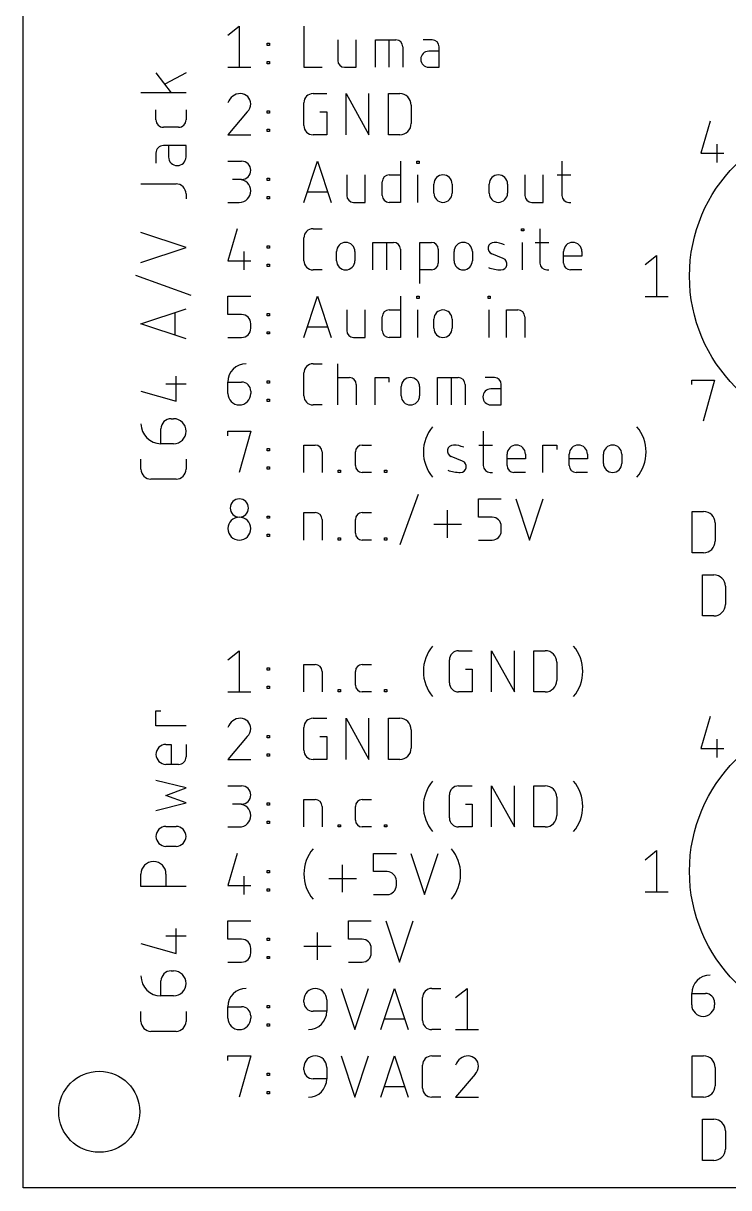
# Model space of a CAD drawing. Extents: x 0 to 83, y 0 to 84.2.
# Drawn here: x 0 to 27.85, y 0 to 45.98 of the extents above; entities that cross this region are included whole.
import ezdxf

# ---------------------------------------------------------------- set-up
doc = ezdxf.new("R2010")
doc.units = 0
for name, color, linetype in [('20', 30, 'CONTINUOUS'), ('21', 253, 'CONTINUOUS'), ('25', 253, 'CONTINUOUS')]:
    doc.layers.add(name, color=color, linetype=linetype)

msp = doc.modelspace()

# ---------------------------------------------------------------- linework, layer by layer
at = {"layer": '20'}
for p, q in [((0, 0), (0, 74)), ((83, 0), (0, 0))]:
    msp.add_line(p, q, dxfattribs=at)
msp.add_circle((3, 3), 1.6, dxfattribs=at)
at = {"layer": '21'}
for p, q in [((27.1097, 42.1128), (26.7484, 40.8484)), ((27.3806, 41.2097), (27.3806, 40.4872)), ((26.7484, 40.8484), (27.6516, 40.8484)), ((24.5484, 36.4516), (25, 36.8128)), ((25, 36.8128), (25, 35.1872)), ((24.5484, 35.1872), (25.4516, 35.1872)), ((26.3884, 31.7122), (26.3884, 31.8928)), ((26.3884, 31.8928), (27.2916, 31.8928)), ((27.2916, 31.8928), (26.84, 30.2672)), ((27.1097, 18.6128), (26.7484, 17.3484)), ((27.3806, 17.7097), (27.3806, 16.9872)), ((26.7484, 17.3484), (27.6516, 17.3484)), ((24.5484, 12.9516), (25, 13.3128)), ((25, 13.3128), (25, 11.6872)), ((24.5484, 11.6872), (25.4516, 11.6872)), ((26.3884, 7.6703), (26.9303, 7.6703)), ((26.3884, 7.2188), (26.3884, 7.6703)), ((27.2916, 7.3091), (27.2916, 7.2188))]:
    msp.add_line(p, q, dxfattribs=at)
for centre in [(32.5, 36), (32.5, 12.5)]:
    msp.add_circle(centre, 6.2, dxfattribs=at)
for centre, radius, start, end in [((27.1109, 7.6703), 0.7225, 90.0002, 180), ((26.9303, 7.3091), 0.3612, 0, 90), ((26.84, 7.2188), 0.4516, 180, 0)]:
    msp.add_arc(centre, radius, start, end, dxfattribs=at)
at = {"layer": '25'}
for p, q in [((8.0762, 45.5096), (8.5278, 45.8708)), ((8.5278, 45.8708), (8.5278, 44.2452)), ((11.0762, 45.8708), (11.0762, 44.2452)), ((9.6289, 45.1032), (9.6289, 45.1935)), ((9.6289, 45.1935), (9.7192, 45.1935)), ((9.7192, 45.1032), (9.6289, 45.1032)), ((9.7192, 45.1935), (9.7192, 45.1032)), ((12.414, 45.3289), (12.414, 44.5161)), ((13.1365, 44.2452), (13.1365, 45.3289)), ((13.9007, 44.2452), (13.9007, 45.3289)), ((13.9007, 45.3289), (14.7135, 45.3289)), ((14.4426, 44.2452), (14.4426, 45.3289)), ((16.1408, 45.3289), (15.7796, 45.3289)), ((14.9845, 45.058), (14.9845, 44.2452)), ((16.4117, 44.8774), (16.0053, 44.8774)), ((16.4117, 44.2452), (16.4117, 45.058)), ((8.0762, 44.2452), (8.9793, 44.2452)), ((9.6289, 44.3807), (9.6289, 44.471)), ((9.6289, 44.471), (9.7192, 44.471)), ((9.7192, 44.3807), (9.6289, 44.3807)), ((9.7192, 44.471), (9.7192, 44.3807)), ((11.0762, 44.2452), (11.7987, 44.2452)), ((12.685, 44.2452), (13.1365, 44.2452)), ((16.0053, 44.2452), (16.4117, 44.2452)), ((5.2385, 44.0198), (5.8311, 43.2296)), ((6.4238, 44.0198), (5.5842, 43.5753)), ((6.4238, 43.2296), (4.6458, 43.2296)), ((11.0762, 41.9394), (11.0762, 42.8426)), ((11.4374, 43.2038), (11.9793, 43.2038)), ((12.7435, 41.5782), (12.7435, 43.2038)), ((12.7435, 43.2038), (13.6466, 41.5782)), ((13.6466, 41.5782), (13.6466, 43.2038)), ((14.4109, 41.5782), (14.4109, 43.2038)), ((14.4109, 43.2038), (14.8624, 43.2038)), ((5.2385, 42.1718), (5.2385, 42.5669)), ((6.4238, 42.5669), (6.4238, 42.1718)), ((8.8438, 42.4813), (8.0762, 41.5782)), ((9.6289, 42.4362), (9.6289, 42.5265)), ((9.6289, 42.5265), (9.7192, 42.5265)), ((9.7192, 42.4362), (9.6289, 42.4362)), ((9.7192, 42.5265), (9.7192, 42.4362)), ((11.7084, 42.4813), (11.9793, 42.4813)), ((11.9793, 42.4813), (11.9793, 41.5782)), ((15.314, 42.7522), (15.314, 42.0298)), ((6.1275, 41.8755), (5.5348, 41.8755)), ((8.0762, 41.5782), (8.9793, 41.5782)), ((9.6289, 41.7137), (9.6289, 41.804)), ((9.6289, 41.804), (9.7192, 41.804)), ((9.7192, 41.7137), (9.6289, 41.7137)), ((9.7192, 41.804), (9.7192, 41.7137)), ((11.9793, 41.5782), (11.4374, 41.5782)), ((14.8624, 41.5782), (14.4109, 41.5782)), ((6.4238, 41.1496), (5.5348, 41.1496)), ((5.7324, 41.1496), (5.7324, 40.7051)), ((6.4238, 40.7051), (6.4238, 41.1496)), ((5.2385, 40.8533), (5.2385, 40.4582)), ((8.0762, 40.5368), (8.6181, 40.5368)), ((11.0762, 38.9112), (11.6181, 40.5368)), ((11.6181, 40.5368), (12.1599, 38.9112)), ((14.8898, 40.5368), (14.8898, 38.9112)), ((15.5328, 40.4465), (15.5328, 40.5368)), ((15.5328, 40.5368), (15.6231, 40.5368)), ((15.6231, 40.5368), (15.6231, 40.4465)), ((21.2596, 40.5368), (21.2596, 39.1821)), ((15.6231, 40.4465), (15.5328, 40.4465)), ((4.6458, 39.6409), (6.0287, 39.6409)), ((8.6181, 39.8143), (8.2568, 39.8143)), ((9.6289, 39.7692), (9.6289, 39.8595)), ((9.6289, 39.8595), (9.7192, 39.8595)), ((9.7192, 39.7692), (9.6289, 39.7692)), ((9.7192, 39.8595), (9.7192, 39.7692)), ((12.7678, 39.9949), (12.7678, 39.1821)), ((13.4903, 38.9112), (13.4903, 39.9949)), ((14.1673, 39.1821), (14.1673, 39.724)), ((14.4383, 39.9949), (14.8898, 39.9949)), ((15.578, 38.9112), (15.578, 39.9949)), ((16.2067, 39.2724), (16.2067, 39.6337)), ((16.9292, 39.6337), (16.9292, 39.2724)), ((18.3951, 39.2724), (18.3951, 39.6337)), ((19.1176, 39.6337), (19.1176, 39.2724)), ((19.8019, 39.9949), (19.8019, 39.1821)), ((20.5244, 38.9112), (20.5244, 39.9949)), ((21.079, 39.9949), (21.6208, 39.9949)), ((6.4238, 39.2458), (6.4238, 39.0482)), ((9.6289, 39.0467), (9.6289, 39.137)), ((9.6289, 39.137), (9.7192, 39.137)), ((9.7192, 39.137), (9.7192, 39.0467)), ((12.0245, 39.3176), (11.2117, 39.3176)), ((8.0762, 38.9112), (8.5278, 38.9112)), ((9.7192, 39.0467), (9.6289, 39.0467)), ((13.0388, 38.9112), (13.4903, 38.9112)), ((14.8898, 38.9112), (14.4383, 38.9112)), ((20.0728, 38.9112), (20.5244, 38.9112)), ((21.5305, 38.9112), (21.6208, 38.9112)), ((6.4238, 37.1321), (4.6458, 37.7247)), ((8.4374, 37.8698), (8.0762, 36.6054)), ((11.4374, 37.8698), (11.7987, 37.8698)), ((19.6669, 37.7795), (19.6669, 37.8698)), ((19.6669, 37.8698), (19.7572, 37.8698)), ((19.7572, 37.7795), (19.6669, 37.7795)), ((19.7572, 37.8698), (19.7572, 37.7795)), ((20.3917, 37.8698), (20.3917, 36.5151)), ((11.0762, 36.6054), (11.0762, 37.5086)), ((13.8035, 36.2442), (13.8035, 37.3279)), ((13.8035, 37.3279), (14.6163, 37.3279)), ((14.3453, 36.2442), (14.3453, 37.3279)), ((15.6587, 35.7023), (15.6587, 37.3279)), ((15.6587, 37.3279), (16.1103, 37.3279)), ((19.712, 36.2442), (19.712, 37.3279)), ((20.2111, 37.3279), (20.7529, 37.3279)), ((4.6458, 36.5394), (6.4238, 37.1321)), ((8.7084, 36.9667), (8.7084, 36.2442)), ((9.6289, 37.1022), (9.6289, 37.1925)), ((9.6289, 37.1925), (9.7192, 37.1925)), ((9.7192, 37.1022), (9.6289, 37.1022)), ((9.7192, 37.1925), (9.7192, 37.1022)), ((12.3689, 36.6054), (12.3689, 36.9667)), ((13.0913, 36.9667), (13.0913, 36.6054)), ((14.8872, 37.057), (14.8872, 36.2442)), ((16.3812, 37.057), (16.3812, 36.5151)), ((17.0061, 36.6054), (17.0061, 36.9667)), ((17.7286, 36.9667), (17.7286, 36.6054)), ((18.9478, 36.6958), (18.4963, 36.8764)), ((21.3308, 36.5151), (21.3308, 36.9667)), ((22.0532, 36.7861), (21.3308, 36.7861)), ((22.0532, 36.9667), (22.0532, 36.7861)), ((8.0762, 36.6054), (8.9793, 36.6054)), ((9.6289, 36.3797), (9.6289, 36.47)), ((9.6289, 36.47), (9.7192, 36.47)), ((9.7192, 36.3797), (9.6289, 36.3797)), ((9.7192, 36.47), (9.7192, 36.3797)), ((6.6214, 35.2294), (4.4482, 36.0196)), ((11.7987, 36.2442), (11.4374, 36.2442)), ((16.1103, 36.2442), (15.6587, 36.2442)), ((20.6626, 36.2442), (20.7529, 36.2442)), ((22.0532, 36.2442), (21.6017, 36.2442)), ((8.0762, 34.4803), (8.0762, 35.2028)), ((8.0762, 35.2028), (8.9793, 35.2028)), ((11.0762, 33.5772), (11.6181, 35.2028)), ((11.6181, 35.2028), (12.1599, 33.5772)), ((14.8898, 35.2028), (14.8898, 33.5772)), ((15.5328, 35.1125), (15.5328, 35.2028)), ((15.5328, 35.2028), (15.6231, 35.2028)), ((15.6231, 35.1125), (15.5328, 35.1125)), ((15.6231, 35.2028), (15.6231, 35.1125)), ((18.3464, 35.1125), (18.3464, 35.2028)), ((18.3464, 35.2028), (18.4367, 35.2028)), ((18.4367, 35.1125), (18.3464, 35.1125)), ((18.4367, 35.2028), (18.4367, 35.1125)), ((4.6458, 34.117), (6.4238, 34.7097)), ((5.9793, 34.5615), (5.9793, 33.6725)), ((9.6289, 34.4352), (9.6289, 34.5255)), ((9.6289, 34.5255), (9.7192, 34.5255)), ((9.7192, 34.5255), (9.7192, 34.4352)), ((12.7678, 34.6609), (12.7678, 33.8481)), ((13.4903, 33.5772), (13.4903, 34.6609)), ((14.4383, 34.6609), (14.8898, 34.6609)), ((15.578, 33.5772), (15.578, 34.6609)), ((18.3916, 33.5772), (18.3916, 34.6609)), ((19.0724, 33.5772), (19.0724, 34.6609)), ((19.0724, 34.6609), (19.524, 34.6609)), ((6.4238, 33.5243), (4.6458, 34.117)), ((8.6181, 34.4803), (8.0762, 34.4803)), ((8.9793, 33.9384), (8.9793, 34.1191)), ((9.7192, 34.4352), (9.6289, 34.4352)), ((14.1673, 33.8481), (14.1673, 34.39)), ((16.2067, 33.9384), (16.2067, 34.2997)), ((16.9292, 34.2997), (16.9292, 33.9384)), ((19.7949, 34.39), (19.7949, 33.5772)), ((8.0762, 33.5772), (8.6181, 33.5772)), ((9.6289, 33.7127), (9.6289, 33.803)), ((9.6289, 33.803), (9.7192, 33.803)), ((9.7192, 33.7127), (9.6289, 33.7127)), ((9.7192, 33.803), (9.7192, 33.7127)), ((12.0245, 33.9836), (11.2117, 33.9836)), ((13.0388, 33.5772), (13.4903, 33.5772)), ((14.8898, 33.5772), (14.4383, 33.5772)), ((11.4374, 32.5358), (11.7987, 32.5358)), ((12.421, 30.9102), (12.421, 32.5358)), ((5.6336, 31.7462), (6.4238, 31.7462)), ((6.0287, 31.0547), (6.0287, 32.0425)), ((8.0762, 31.8133), (8.6181, 31.8133)), ((8.0762, 31.3618), (8.0762, 31.8133)), ((9.6289, 31.7682), (9.6289, 31.8585)), ((9.6289, 31.8585), (9.7192, 31.8585)), ((9.7192, 31.7682), (9.6289, 31.7682)), ((9.7192, 31.8585), (9.7192, 31.7682)), ((11.0762, 31.2714), (11.0762, 32.1746)), ((12.421, 31.9939), (12.8725, 31.9939)), ((13.8884, 30.9102), (13.8884, 31.9939)), ((13.8884, 31.9939), (14.4302, 31.9939)), ((14.4302, 31.9939), (14.4302, 31.8133)), ((16.3566, 30.9102), (16.3566, 31.9939)), ((16.3566, 31.9939), (17.1694, 31.9939)), ((16.8984, 30.9102), (16.8984, 31.9939)), ((18.5966, 31.9939), (18.2354, 31.9939)), ((4.6458, 31.4498), (6.0287, 31.0547)), ((8.9793, 31.4521), (8.9793, 31.3618)), ((13.1434, 31.723), (13.1434, 30.9102)), ((14.922, 31.2714), (14.922, 31.6327)), ((15.6444, 31.6327), (15.6444, 31.2714)), ((17.4403, 31.723), (17.4403, 30.9102)), ((18.8676, 31.5424), (18.4612, 31.5424)), ((18.8676, 30.9102), (18.8676, 31.723)), ((9.6289, 31.0457), (9.6289, 31.136)), ((9.6289, 31.136), (9.7192, 31.136)), ((9.7192, 31.0457), (9.6289, 31.0457)), ((9.7192, 31.136), (9.7192, 31.0457)), ((11.7987, 30.9102), (11.4374, 30.9102)), ((18.4612, 30.9102), (18.8676, 30.9102)), ((5.8311, 30.3674), (5.9299, 30.3674)), ((5.436, 29.3797), (5.436, 29.9723)), ((8.0762, 29.6882), (8.0762, 29.8688)), ((8.0762, 29.8688), (8.9793, 29.8688)), ((8.9793, 29.8688), (8.5278, 28.2432)), ((18.1611, 29.8688), (18.1611, 28.5141)), ((5.9299, 29.3797), (5.436, 29.3797)), ((9.6289, 29.1012), (9.6289, 29.1915)), ((9.6289, 29.1915), (9.7192, 29.1915)), ((9.7192, 29.1012), (9.6289, 29.1012)), ((9.7192, 29.1915), (9.7192, 29.1012)), ((11.0762, 28.2432), (11.0762, 29.3269)), ((11.0762, 29.3269), (11.5278, 29.3269)), ((11.7987, 29.056), (11.7987, 28.2432)), ((13.11, 28.5141), (13.11, 29.056)), ((13.3809, 29.3269), (13.7422, 29.3269)), ((17.9805, 29.3269), (18.5224, 29.3269)), ((20.5155, 28.2432), (20.5155, 29.3269)), ((20.5155, 29.3269), (21.0574, 29.3269)), ((21.0574, 29.3269), (21.0574, 29.1463)), ((4.6458, 28.3753), (4.6458, 28.7704)), ((6.4238, 28.7704), (6.4238, 28.3753)), ((17.3426, 28.6948), (16.891, 28.8754)), ((19.1002, 28.5141), (19.1002, 28.9657)), ((19.8227, 28.7851), (19.1002, 28.7851)), ((19.8227, 28.9657), (19.8227, 28.7851)), ((21.5491, 28.5141), (21.5491, 28.9657)), ((22.2716, 28.7851), (21.5491, 28.7851)), ((22.2716, 28.9657), (22.2716, 28.7851)), ((22.9038, 28.6044), (22.9038, 28.9657)), ((23.6263, 28.9657), (23.6263, 28.6044)), ((9.6289, 28.3787), (9.6289, 28.469)), ((9.6289, 28.469), (9.7192, 28.469)), ((9.7192, 28.3787), (9.6289, 28.3787)), ((9.7192, 28.469), (9.7192, 28.3787)), ((12.4344, 28.2432), (12.4344, 28.3335)), ((12.4344, 28.3335), (12.5247, 28.3335)), ((12.5247, 28.2432), (12.4344, 28.2432)), ((12.5247, 28.3335), (12.5247, 28.2432)), ((13.7422, 28.2432), (13.3809, 28.2432)), ((14.258, 28.2432), (14.258, 28.3335)), ((14.258, 28.3335), (14.3483, 28.3335)), ((14.3483, 28.2432), (14.258, 28.2432)), ((14.3483, 28.3335), (14.3483, 28.2432)), ((18.4321, 28.2432), (18.5224, 28.2432)), ((19.8227, 28.2432), (19.3712, 28.2432)), ((22.2716, 28.2432), (21.82, 28.2432)), ((6.0287, 27.9802), (5.0409, 27.9802)), ((14.8798, 25.3956), (15.6023, 27.3824)), ((17.9678, 26.4793), (17.9678, 27.2018)), ((17.9678, 27.2018), (18.8709, 27.2018)), ((19.4406, 27.2018), (19.9825, 25.5762)), ((19.9825, 25.5762), (20.5244, 27.2018)), ((16.7521, 25.6665), (16.7521, 26.7502)), ((26.4073, 25.0762), (26.4073, 26.7018)), ((26.4073, 26.7018), (26.8589, 26.7018)), ((9.6289, 26.4342), (9.6289, 26.5245)), ((9.6289, 26.5245), (9.7192, 26.5245)), ((9.7192, 26.4342), (9.6289, 26.4342)), ((9.7192, 26.5245), (9.7192, 26.4342)), ((11.0762, 25.5762), (11.0762, 26.6599)), ((11.0762, 26.6599), (11.5278, 26.6599)), ((11.7987, 26.389), (11.7987, 25.5762)), ((13.11, 25.8471), (13.11, 26.389)), ((13.3809, 26.6599), (13.7422, 26.6599)), ((18.5097, 26.4793), (17.9678, 26.4793)), ((27.3104, 26.2502), (27.3104, 25.5278)), ((9.6289, 25.7117), (9.6289, 25.802)), ((9.6289, 25.802), (9.7192, 25.802)), ((9.7192, 25.802), (9.7192, 25.7117)), ((16.2102, 26.2084), (17.2939, 26.2084)), ((18.8709, 25.9374), (18.8709, 26.1181)), ((9.7192, 25.7117), (9.6289, 25.7117)), ((12.4344, 25.5762), (12.4344, 25.6665)), ((12.4344, 25.6665), (12.5247, 25.6665)), ((12.5247, 25.5762), (12.4344, 25.5762)), ((12.5247, 25.6665), (12.5247, 25.5762)), ((13.7422, 25.5762), (13.3809, 25.5762)), ((14.258, 25.5762), (14.258, 25.6665)), ((14.258, 25.6665), (14.3483, 25.6665)), ((14.3483, 25.5762), (14.258, 25.5762)), ((14.3483, 25.6665), (14.3483, 25.5762)), ((17.9678, 25.5762), (18.5097, 25.5762)), ((26.8589, 25.0762), (26.4073, 25.0762)), ((26.812, 22.5762), (26.812, 24.2018)), ((26.812, 24.2018), (27.2635, 24.2018)), ((27.7151, 23.7502), (27.7151, 23.0278)), ((27.2635, 22.5762), (26.812, 22.5762)), ((8.0762, 20.8426), (8.5278, 21.2038)), ((8.5278, 21.2038), (8.5278, 19.5782)), ((17.1828, 21.2038), (17.7247, 21.2038)), ((18.4889, 19.5782), (18.4889, 21.2038)), ((18.4889, 21.2038), (19.392, 19.5782)), ((19.392, 19.5782), (19.392, 21.2038)), ((20.1562, 19.5782), (20.1562, 21.2038)), ((20.1562, 21.2038), (20.6078, 21.2038)), ((16.8215, 19.9394), (16.8215, 20.8426)), ((21.0593, 20.7522), (21.0593, 20.0298)), ((9.6289, 20.4362), (9.6289, 20.5265)), ((9.6289, 20.5265), (9.7192, 20.5265)), ((9.7192, 20.4362), (9.6289, 20.4362)), ((9.7192, 20.5265), (9.7192, 20.4362)), ((11.0762, 19.5782), (11.0762, 20.6619)), ((11.0762, 20.6619), (11.5278, 20.6619)), ((11.7987, 20.391), (11.7987, 19.5782)), ((13.11, 19.8491), (13.11, 20.391)), ((13.3809, 20.6619), (13.7422, 20.6619)), ((17.4537, 20.4813), (17.7247, 20.4813)), ((17.7247, 20.4813), (17.7247, 19.5782)), ((9.6289, 19.7137), (9.6289, 19.804)), ((9.6289, 19.804), (9.7192, 19.804)), ((9.7192, 19.804), (9.7192, 19.7137)), ((8.0762, 19.5782), (8.9793, 19.5782)), ((9.7192, 19.7137), (9.6289, 19.7137)), ((12.4344, 19.5782), (12.4344, 19.6685)), ((12.4344, 19.6685), (12.5247, 19.6685)), ((12.5247, 19.5782), (12.4344, 19.5782)), ((12.5247, 19.6685), (12.5247, 19.5782)), ((13.7422, 19.5782), (13.3809, 19.5782)), ((14.258, 19.5782), (14.258, 19.6685)), ((14.258, 19.6685), (14.3483, 19.6685)), ((14.3483, 19.5782), (14.258, 19.5782)), ((14.3483, 19.6685), (14.3483, 19.5782)), ((17.7247, 19.5782), (17.1828, 19.5782)), ((20.6078, 19.5782), (20.1562, 19.5782)), ((5.2385, 18.2332), (5.2385, 18.8259)), ((5.2385, 18.8259), (5.436, 18.8259)), ((11.4374, 18.5368), (11.9793, 18.5368)), ((12.7435, 16.9112), (12.7435, 18.5368)), ((12.7435, 18.5368), (13.6466, 16.9112)), ((13.6466, 16.9112), (13.6466, 18.5368)), ((14.4109, 16.9112), (14.4109, 18.5368)), ((14.4109, 18.5368), (14.8624, 18.5368)), ((6.4238, 18.2332), (5.2385, 18.2332)), ((11.0762, 17.2724), (11.0762, 18.1756)), ((15.314, 18.0852), (15.314, 17.3628)), ((5.6336, 17.5078), (5.8311, 17.5078)), ((5.8311, 17.5078), (5.8311, 16.7176)), ((6.4238, 17.5078), (6.4238, 17.0139)), ((8.8438, 17.8143), (8.0762, 16.9112)), ((9.6289, 17.7692), (9.6289, 17.8595)), ((9.6289, 17.8595), (9.7192, 17.8595)), ((9.7192, 17.7692), (9.6289, 17.7692)), ((9.7192, 17.8595), (9.7192, 17.7692)), ((11.7084, 17.8143), (11.9793, 17.8143)), ((11.9793, 17.8143), (11.9793, 16.9112)), ((9.6289, 17.0467), (9.6289, 17.137)), ((9.6289, 17.137), (9.7192, 17.137)), ((9.7192, 17.0467), (9.6289, 17.0467)), ((9.7192, 17.137), (9.7192, 17.0467)), ((6.1275, 16.7176), (5.6336, 16.7176)), ((8.0762, 16.9112), (8.9793, 16.9112)), ((11.9793, 16.9112), (11.4374, 16.9112)), ((14.8624, 16.9112), (14.4109, 16.9112)), ((6.4238, 15.7899), (5.2385, 16.0862)), ((5.6336, 15.4935), (6.4238, 15.7899)), ((8.0762, 15.8698), (8.6181, 15.8698)), ((17.1828, 15.8698), (17.7247, 15.8698)), ((18.4889, 14.2442), (18.4889, 15.8698)), ((18.4889, 15.8698), (19.392, 14.2442)), ((19.392, 14.2442), (19.392, 15.8698)), ((20.1562, 14.2442), (20.1562, 15.8698)), ((20.1562, 15.8698), (20.6078, 15.8698)), ((5.2385, 14.9009), (6.4238, 15.1972)), ((6.4238, 15.1972), (5.6336, 15.4935)), ((9.6289, 15.1022), (9.6289, 15.1925)), ((9.6289, 15.1925), (9.7192, 15.1925)), ((9.7192, 15.1925), (9.7192, 15.1022)), ((11.0762, 14.2442), (11.0762, 15.3279)), ((11.0762, 15.3279), (11.5278, 15.3279)), ((13.3809, 15.3279), (13.7422, 15.3279)), ((16.8215, 14.6054), (16.8215, 15.5086)), ((21.0593, 15.4182), (21.0593, 14.6958)), ((8.6181, 15.1473), (8.2568, 15.1473)), ((9.7192, 15.1022), (9.6289, 15.1022)), ((11.7987, 15.057), (11.7987, 14.2442)), ((13.11, 14.5151), (13.11, 15.057)), ((17.4537, 15.1473), (17.7247, 15.1473)), ((17.7247, 15.1473), (17.7247, 14.2442)), ((5.6336, 14.2694), (6.0287, 14.2694)), ((9.6289, 14.3797), (9.6289, 14.47)), ((9.6289, 14.47), (9.7192, 14.47)), ((9.7192, 14.3797), (9.6289, 14.3797)), ((9.7192, 14.47), (9.7192, 14.3797)), ((12.4344, 14.2442), (12.4344, 14.3345)), ((12.4344, 14.3345), (12.5247, 14.3345)), ((12.5247, 14.3345), (12.5247, 14.2442)), ((14.258, 14.2442), (14.258, 14.3345)), ((14.258, 14.3345), (14.3483, 14.3345)), ((14.3483, 14.3345), (14.3483, 14.2442)), ((8.0762, 14.2442), (8.5278, 14.2442)), ((12.5247, 14.2442), (12.4344, 14.2442)), ((13.7422, 14.2442), (13.3809, 14.2442)), ((14.3483, 14.2442), (14.258, 14.2442)), ((17.7247, 14.2442), (17.1828, 14.2442)), ((20.6078, 14.2442), (20.1562, 14.2442)), ((6.0287, 13.4792), (5.6336, 13.4792)), ((8.4374, 13.2028), (8.0762, 11.9384)), ((13.8236, 12.4803), (13.8236, 13.2028)), ((13.8236, 13.2028), (14.7267, 13.2028)), ((15.2965, 13.2028), (15.8383, 11.5772)), ((15.8383, 11.5772), (16.3802, 13.2028)), ((9.6289, 12.4352), (9.6289, 12.5255)), ((9.6289, 12.5255), (9.7192, 12.5255)), ((9.7192, 12.4352), (9.6289, 12.4352)), ((9.7192, 12.5255), (9.7192, 12.4352)), ((12.6079, 11.6675), (12.6079, 12.7512)), ((14.3655, 12.4803), (13.8236, 12.4803)), ((4.6458, 11.8926), (4.6458, 12.3865)), ((5.6336, 12.3865), (5.6336, 11.8926)), ((8.7084, 12.2997), (8.7084, 11.5772)), ((12.066, 12.2094), (13.1497, 12.2094)), ((14.7267, 11.9384), (14.7267, 12.1191)), ((6.4238, 11.8926), (4.6458, 11.8926)), ((8.0762, 11.9384), (8.9793, 11.9384)), ((9.6289, 11.7127), (9.6289, 11.803)), ((9.6289, 11.803), (9.7192, 11.803)), ((9.7192, 11.7127), (9.6289, 11.7127)), ((9.7192, 11.803), (9.7192, 11.7127)), ((13.8236, 11.5772), (14.3655, 11.5772)), ((6.0287, 9.2486), (6.0287, 10.2364)), ((8.0762, 9.8133), (8.0762, 10.5358)), ((8.0762, 10.5358), (8.9793, 10.5358)), ((12.8338, 9.8133), (12.8338, 10.5358)), ((12.8338, 10.5358), (13.737, 10.5358)), ((14.3067, 10.5358), (14.8485, 8.9102)), ((14.8485, 8.9102), (15.3904, 10.5358)), ((5.6336, 9.9401), (6.4238, 9.9401)), ((8.6181, 9.8133), (8.0762, 9.8133)), ((9.6289, 9.7682), (9.6289, 9.8585)), ((9.6289, 9.8585), (9.7192, 9.8585)), ((9.7192, 9.7682), (9.6289, 9.7682)), ((9.7192, 9.8585), (9.7192, 9.7682)), ((11.6181, 9.0005), (11.6181, 10.0842)), ((13.3757, 9.8133), (12.8338, 9.8133)), ((4.6458, 9.6438), (6.0287, 9.2486)), ((8.9793, 9.2714), (8.9793, 9.4521)), ((11.0762, 9.5424), (12.1599, 9.5424)), ((13.737, 9.2714), (13.737, 9.4521)), ((8.0762, 8.9102), (8.6181, 8.9102)), ((9.6289, 9.0457), (9.6289, 9.136)), ((9.6289, 9.136), (9.7192, 9.136)), ((9.7192, 9.0457), (9.6289, 9.0457)), ((9.7192, 9.136), (9.7192, 9.0457)), ((12.8338, 8.9102), (13.3757, 8.9102)), ((5.8311, 8.5614), (5.9299, 8.5614)), ((5.436, 7.5736), (5.436, 8.1663)), ((12.549, 7.8688), (13.0909, 6.2432)), ((13.0909, 6.2432), (13.6327, 7.8688)), ((14.1121, 6.2432), (14.654, 7.8688)), ((14.654, 7.8688), (15.1959, 6.2432)), ((16.1229, 7.8688), (16.4841, 7.8688)), ((17.0682, 7.5076), (17.5197, 7.8688)), ((17.5197, 7.8688), (17.5197, 6.2432)), ((5.9299, 7.5736), (5.436, 7.5736)), ((11.0762, 7.3269), (11.0762, 7.4172)), ((11.9793, 7.4172), (11.9793, 6.9657)), ((15.7616, 6.6044), (15.7616, 7.5076)), ((4.6458, 6.5693), (4.6458, 6.9644)), ((6.4238, 6.9644), (6.4238, 6.5693)), ((8.0762, 7.1463), (8.6181, 7.1463)), ((8.0762, 6.6948), (8.0762, 7.1463)), ((9.6289, 7.1012), (9.6289, 7.1915)), ((9.6289, 7.1915), (9.7192, 7.1915)), ((9.7192, 7.1012), (9.6289, 7.1012)), ((9.7192, 7.1915), (9.7192, 7.1012)), ((11.9793, 6.9657), (11.4374, 6.9657)), ((8.9793, 6.7851), (8.9793, 6.6948)), ((9.6289, 6.3787), (9.6289, 6.469)), ((9.6289, 6.469), (9.7192, 6.469)), ((9.7192, 6.469), (9.7192, 6.3787)), ((15.0604, 6.6496), (14.2476, 6.6496)), ((6.0287, 6.1741), (5.0409, 6.1741)), ((9.7192, 6.3787), (9.6289, 6.3787)), ((16.4841, 6.2432), (16.1229, 6.2432)), ((17.0682, 6.2432), (17.9713, 6.2432)), ((8.0762, 5.0212), (8.0762, 5.2018)), ((8.0762, 5.2018), (8.9793, 5.2018)), ((8.9793, 5.2018), (8.5278, 3.5762)), ((12.549, 5.2018), (13.0909, 3.5762)), ((13.0909, 3.5762), (13.6327, 5.2018)), ((14.1121, 3.5762), (14.654, 5.2018)), ((14.654, 5.2018), (15.1959, 3.5762)), ((16.1229, 5.2018), (16.4841, 5.2018)), ((26.4073, 3.5762), (26.4073, 5.2018)), ((26.4073, 5.2018), (26.8589, 5.2018)), ((11.0762, 4.6599), (11.0762, 4.7502)), ((11.9793, 4.7502), (11.9793, 4.2987)), ((15.7616, 3.9374), (15.7616, 4.8406)), ((27.3104, 4.7502), (27.3104, 4.0278)), ((9.6289, 4.4342), (9.6289, 4.5245)), ((9.6289, 4.5245), (9.7192, 4.5245)), ((9.7192, 4.4342), (9.6289, 4.4342)), ((9.7192, 4.5245), (9.7192, 4.4342)), ((11.9793, 4.2987), (11.4374, 4.2987)), ((17.8358, 4.4793), (17.0682, 3.5762)), ((9.6289, 3.7117), (9.6289, 3.802)), ((9.6289, 3.802), (9.7192, 3.802)), ((9.7192, 3.7117), (9.6289, 3.7117)), ((9.7192, 3.802), (9.7192, 3.7117)), ((15.0604, 3.9826), (14.2476, 3.9826)), ((16.4841, 3.5762), (16.1229, 3.5762)), ((17.0682, 3.5762), (17.9713, 3.5762)), ((26.8589, 3.5762), (26.4073, 3.5762)), ((26.812, 1.0762), (26.812, 2.7018)), ((26.812, 2.7018), (27.2635, 2.7018)), ((27.7151, 2.2502), (27.7151, 1.5278)), ((27.2635, 1.0762), (26.812, 1.0762))]:
    msp.add_line(p, q, dxfattribs=at)
for centre, radius, start, end in [((14.7135, 45.058), 0.2709, 0, 90), ((16.1408, 45.058), 0.2709, 0, 90), ((16.0053, 44.5613), 0.3161, 90, 270), ((12.685, 44.5161), 0.2709, 180, 270), ((8.5729, 42.6817), 0.5221, 90.0001, 162.0549), ((8.5729, 42.7974), 0.4064, 0, 90), ((8.5428, 42.7974), 0.4365, 313.6036, 359.9997), ((11.4374, 42.8426), 0.3612, 90.0005, 180), ((14.8624, 42.7522), 0.4516, 0, 90), ((5.5348, 42.1718), 0.2963, 180, 270), ((6.1275, 42.1718), 0.2963, 270, 0), ((11.4374, 41.9394), 0.3612, 180, 270), ((14.8624, 42.0298), 0.4516, 269.9996, 0), ((5.5348, 40.8533), 0.2963, 90, 180), ((6.0781, 40.7051), 0.3457, 180, 0), ((8.6181, 40.1756), 0.3612, 270, 90), ((6.0287, 39.2458), 0.3951, 359.9995, 90), ((8.5278, 39.3628), 0.4516, 270, 90), ((14.4383, 39.724), 0.2709, 90, 180), ((16.5679, 39.6337), 0.3612, 0, 180), ((18.7563, 39.6337), 0.3612, 0, 180), ((13.0388, 39.1821), 0.2709, 180, 270), ((14.4383, 39.1821), 0.2709, 180, 270), ((16.5679, 39.2724), 0.3612, 180, 0), ((18.7563, 39.2724), 0.3612, 180, 0), ((20.0728, 39.1821), 0.2709, 180, 270), ((21.5305, 39.1821), 0.2709, 180, 270), ((11.4374, 37.5086), 0.3612, 90.0005, 180), ((12.7301, 36.9667), 0.3612, 0, 180), ((14.6163, 37.057), 0.2709, 0, 90), ((16.1103, 37.057), 0.2709, 0.0007, 90), ((17.3674, 36.9667), 0.3612, 0, 180), ((18.5833, 37.0938), 0.2342, 89.1818, 248.1988), ((18.572, 36.3025), 1.0256, 65.7611, 89.1818), ((21.692, 36.9667), 0.3612, 0, 180), ((11.4374, 36.6054), 0.3612, 180, 270), ((12.7301, 36.6054), 0.3612, 180, 0), ((16.1103, 36.5151), 0.2709, 270, 0), ((17.3674, 36.6054), 0.3612, 180, 0), ((18.8794, 37.7756), 1.5316, 250.2089, 269.1818), ((18.8609, 36.4783), 0.2342, 269.1818, 68.1988), ((20.6626, 36.5151), 0.2709, 180, 270), ((21.6017, 36.5151), 0.2709, 180, 270), ((14.4383, 34.39), 0.2709, 90, 180), ((16.5679, 34.2997), 0.3612, 0, 180), ((19.524, 34.39), 0.2709, 0.0007, 90), ((8.6181, 34.1191), 0.3612, 0, 90), ((8.6181, 33.9384), 0.3612, 270, 0), ((13.0388, 33.8481), 0.2709, 180, 270), ((14.4383, 33.8481), 0.2709, 180, 270), ((16.5679, 33.9384), 0.3612, 180, 0), ((8.7987, 31.8133), 0.7225, 90.0002, 180), ((11.4374, 32.1746), 0.3612, 90.0005, 180), ((8.6181, 31.4521), 0.3612, 0, 90), ((12.8725, 31.723), 0.2709, 0.0007, 90), ((15.2832, 31.6327), 0.3612, 0, 180), ((17.1694, 31.723), 0.2709, 0, 90), ((18.5966, 31.723), 0.2709, 0, 90), ((8.5278, 31.3618), 0.4516, 180, 0), ((11.4374, 31.2714), 0.3612, 180, 270), ((15.2832, 31.2714), 0.3612, 180, 0), ((18.4612, 31.2263), 0.3161, 90, 270), ((5.8311, 29.9723), 0.3951, 89.9995, 180), ((5.9299, 29.8736), 0.4939, 270, 90), ((5.436, 30.1699), 0.7902, 180.0002, 270), ((17.3401, 29.056), 1.5466, 140.0338, 180), ((23.0417, 29.056), 1.5466, 360, 39.9662), ((11.5278, 29.056), 0.2709, 0.0007, 90), ((13.3809, 29.056), 0.2709, 90, 180), ((17.3401, 29.056), 1.5466, 180.0001, 219.9661), ((16.978, 29.0928), 0.2342, 89.1818, 248.1988), ((16.9667, 28.3015), 1.0256, 65.7611, 89.1818), ((19.4615, 28.9657), 0.3612, 0, 180), ((21.9104, 28.9657), 0.3612, 0, 180), ((23.2651, 28.9657), 0.3612, 0, 180), ((23.0417, 29.056), 1.5466, 320.0339, 359.9999), ((13.3809, 28.5141), 0.2709, 180, 270), ((17.2556, 28.4773), 0.2342, 269.1818, 68.1988), ((18.4321, 28.5141), 0.2709, 180, 270), ((19.3712, 28.5141), 0.2709, 180, 270), ((21.82, 28.5141), 0.2709, 180, 270), ((23.2651, 28.6044), 0.3612, 180, 0), ((5.0409, 28.3753), 0.3951, 180.0005, 270), ((6.0287, 28.3753), 0.3951, 270.0005, 0), ((17.2741, 29.7746), 1.5316, 250.2089, 269.1818), ((8.5278, 26.8406), 0.3612, 0, 180), ((8.5278, 26.8406), 0.3612, 180, 0), ((26.8589, 26.2502), 0.4516, 0, 90), ((8.5278, 26.0278), 0.4516, 0, 180), ((11.5278, 26.389), 0.2709, 0.0007, 90), ((13.3809, 26.389), 0.2709, 90, 180), ((18.5097, 26.1181), 0.3612, 0, 90), ((8.5278, 26.0278), 0.4516, 180, 0), ((13.3809, 25.8471), 0.2709, 180, 270), ((18.5097, 25.9374), 0.3612, 270, 0), ((26.8589, 25.5278), 0.4516, 269.9996, 0), ((27.2635, 23.7502), 0.4516, 0, 90), ((27.2635, 23.0278), 0.4516, 269.9996, 0), ((17.3401, 20.391), 1.5466, 140.0338, 180), ((17.1828, 20.8426), 0.3612, 90.0005, 180), ((20.6078, 20.7522), 0.4516, 0, 90), ((20.5408, 20.391), 1.5466, 360, 39.9662), ((11.5278, 20.391), 0.2709, 0.0007, 90), ((13.3809, 20.391), 0.2709, 90, 180), ((17.3401, 20.391), 1.5466, 180.0001, 219.9661), ((20.5407, 20.391), 1.5466, 320.0339, 359.9999), ((13.3809, 19.8491), 0.2709, 180, 270), ((17.1828, 19.9394), 0.3612, 180, 270), ((20.6078, 20.0298), 0.4516, 269.9996, 0), ((8.5729, 18.0147), 0.5221, 90.0001, 162.0549), ((8.5729, 18.1304), 0.4064, 0, 90), ((11.4374, 18.1756), 0.3612, 90.0005, 180), ((14.8624, 18.0852), 0.4516, 0, 90), ((8.5428, 18.1304), 0.4365, 313.6036, 359.9997), ((5.6336, 17.1127), 0.3951, 90, 270), ((6.1275, 17.0139), 0.2963, 270, 0), ((11.4374, 17.2724), 0.3612, 180, 270), ((14.8624, 17.3628), 0.4516, 269.9996, 0), ((8.6181, 15.5086), 0.3612, 270, 90), ((17.3401, 15.057), 1.5466, 140.0338, 180), ((17.1828, 15.5086), 0.3612, 90.0005, 180), ((20.6078, 15.4182), 0.4516, 0, 90), ((20.5408, 15.057), 1.5466, 360, 39.9662), ((11.5278, 15.057), 0.2709, 0.0007, 90), ((13.3809, 15.057), 0.2709, 90, 180), ((8.5278, 14.6958), 0.4516, 270, 90), ((17.3401, 15.057), 1.5466, 180.0001, 219.9661), ((20.5407, 15.057), 1.5466, 320.0339, 359.9999), ((5.6336, 13.8743), 0.3951, 90, 270), ((6.0287, 13.8743), 0.3951, 270, 90), ((13.3809, 14.5151), 0.2709, 180, 270), ((17.1828, 14.6054), 0.3612, 180, 270), ((20.6078, 14.6958), 0.4516, 269.9996, 0), ((12.6228, 12.39), 1.5466, 140.0338, 180), ((15.7192, 12.39), 1.5466, 360, 39.9662), ((5.1397, 12.3865), 0.4939, 0, 180), ((14.3655, 12.1191), 0.3612, 0, 90), ((12.6228, 12.39), 1.5466, 180.0001, 219.9661), ((15.7192, 12.39), 1.5466, 320.0339, 359.9999), ((14.3655, 11.9384), 0.3612, 270, 0), ((8.6181, 9.4521), 0.3612, 0, 90), ((13.3757, 9.4521), 0.3612, 0, 90), ((8.6181, 9.2714), 0.3612, 270, 0), ((13.3757, 9.2714), 0.3612, 270, 0), ((5.436, 8.3638), 0.7902, 180.0002, 270), ((5.8311, 8.1663), 0.3951, 89.9995, 180), ((5.9299, 8.0675), 0.4939, 270, 90), ((8.7987, 7.1463), 0.7225, 90.0002, 180), ((11.5278, 7.4172), 0.4516, 0, 180), ((16.1229, 7.5076), 0.3612, 90.0005, 180), ((8.6181, 6.7851), 0.3612, 0, 90), ((11.4374, 7.3269), 0.3612, 180, 270), ((11.2568, 6.9657), 0.7225, 270, 0), ((5.0409, 6.5693), 0.3951, 180.0005, 270), ((6.0287, 6.5693), 0.3951, 270.0005, 0), ((8.5278, 6.6948), 0.4516, 180, 0), ((16.1229, 6.6044), 0.3612, 180, 270), ((11.5278, 4.7502), 0.4516, 0, 180), ((16.1229, 4.8406), 0.3612, 90.0005, 180), ((17.5649, 4.6797), 0.5221, 90.0001, 162.0549), ((17.5649, 4.7954), 0.4064, 0, 90), ((26.8589, 4.7502), 0.4516, 0, 90), ((11.4374, 4.6599), 0.3612, 180, 270), ((17.5348, 4.7954), 0.4365, 313.6036, 359.9997), ((11.2568, 4.2987), 0.7225, 270, 0), ((16.1229, 3.9374), 0.3612, 180, 270), ((26.8589, 4.0278), 0.4516, 269.9996, 0), ((27.2635, 2.2502), 0.4516, 0, 90), ((27.2635, 1.5278), 0.4516, 269.9996, 0)]:
    msp.add_arc(centre, radius, start, end, dxfattribs=at)

doc.saveas('drawing.dxf')
